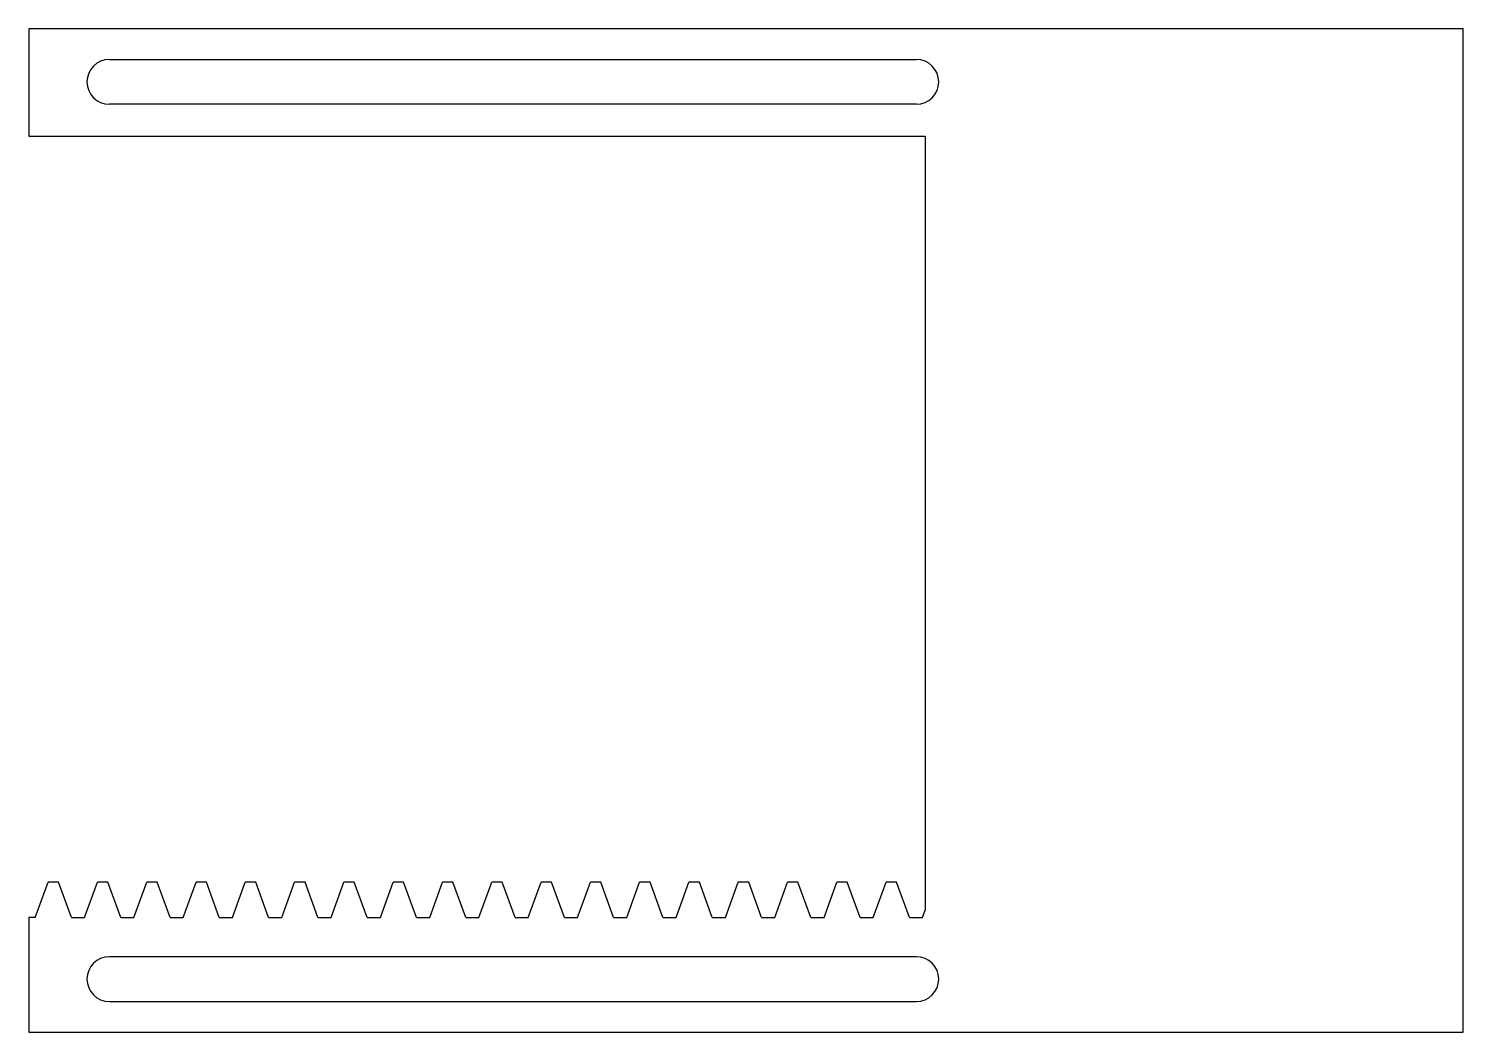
# Paper-space layout '_Front' of a CAD drawing. Header units: millimetres. Extents: x -160 to 0, y 0 to 112.
import ezdxf

# ---------------------------------------------------------------- set-up
doc = ezdxf.new("R2010")
doc.units = ezdxf.units.MM

psp = doc.layouts.new('_Front')

# ---------------------------------------------------------------- linework, layer by layer
at = {"color": 7, "linetype": 'Continuous', "lineweight": 25}
for p, q in [((-160, 112), (-160, 100)), ((0, 112), (-160, 112)), ((0, 0), (0, 112)), ((-151, 108.56), (-61, 108.56)), ((-61, 103.56), (-151, 103.56)), ((-160, 100), (-60, 100)), ((-60, 100), (-60, 13.64)), ((-159.26, 12.81), (-157.83, 16.75)), ((-156.67, 16.75), (-157.83, 16.75)), ((-155.24, 12.81), (-156.67, 16.75)), ((-153.76, 12.81), (-152.33, 16.75)), ((-151.17, 16.75), (-152.33, 16.75)), ((-149.74, 12.81), (-151.17, 16.75)), ((-148.27, 12.81), (-146.83, 16.75)), ((-145.68, 16.75), (-146.83, 16.75)), ((-144.24, 12.81), (-145.68, 16.75)), ((-142.77, 12.81), (-141.34, 16.75)), ((-140.18, 16.75), (-141.34, 16.75)), ((-138.75, 12.81), (-140.18, 16.75)), ((-137.27, 12.81), (-135.84, 16.75)), ((-134.68, 16.75), (-135.84, 16.75)), ((-133.25, 12.81), (-134.68, 16.75)), ((-131.77, 12.81), (-130.34, 16.75)), ((-129.18, 16.75), (-130.34, 16.75)), ((-127.75, 12.81), (-129.18, 16.75)), ((-126.28, 12.81), (-124.84, 16.75)), ((-123.69, 16.75), (-124.84, 16.75)), ((-122.25, 12.81), (-123.69, 16.75)), ((-120.78, 12.81), (-119.35, 16.75)), ((-118.19, 16.75), (-119.35, 16.75)), ((-116.75, 12.81), (-118.19, 16.75)), ((-115.28, 12.81), (-113.85, 16.75)), ((-112.69, 16.75), (-113.85, 16.75)), ((-111.26, 12.81), (-112.69, 16.75)), ((-109.78, 12.81), (-108.35, 16.75)), ((-107.19, 16.75), (-108.35, 16.75)), ((-105.76, 12.81), (-107.19, 16.75)), ((-104.28, 12.81), (-102.85, 16.75)), ((-101.69, 16.75), (-102.85, 16.75)), ((-100.26, 12.81), (-101.69, 16.75)), ((-98.79, 12.81), (-97.35, 16.75)), ((-96.2, 16.75), (-97.35, 16.75)), ((-94.76, 12.81), (-96.2, 16.75)), ((-93.29, 12.81), (-91.86, 16.75)), ((-90.7, 16.75), (-91.86, 16.75)), ((-89.27, 12.81), (-90.7, 16.75)), ((-87.79, 12.81), (-86.36, 16.75)), ((-85.2, 16.75), (-86.36, 16.75)), ((-83.77, 12.81), (-85.2, 16.75)), ((-82.29, 12.81), (-80.86, 16.75)), ((-79.7, 16.75), (-80.86, 16.75)), ((-78.27, 12.81), (-79.7, 16.75)), ((-76.8, 12.81), (-75.36, 16.75)), ((-74.21, 16.75), (-75.36, 16.75)), ((-72.77, 12.81), (-74.21, 16.75)), ((-71.3, 12.81), (-69.87, 16.75)), ((-68.71, 16.75), (-69.87, 16.75)), ((-67.27, 12.81), (-68.71, 16.75)), ((-65.8, 12.81), (-64.37, 16.75)), ((-63.21, 16.75), (-64.37, 16.75)), ((-61.78, 12.81), (-63.21, 16.75)), ((-160, 12.81), (-160, 0)), ((-159.26, 12.81), (-160, 12.81)), ((-155.24, 12.81), (-153.76, 12.81)), ((-149.74, 12.81), (-148.27, 12.81)), ((-144.24, 12.81), (-142.77, 12.81)), ((-138.75, 12.81), (-137.27, 12.81)), ((-133.25, 12.81), (-131.77, 12.81)), ((-127.75, 12.81), (-126.28, 12.81)), ((-122.25, 12.81), (-120.78, 12.81)), ((-116.75, 12.81), (-115.28, 12.81)), ((-111.26, 12.81), (-109.78, 12.81)), ((-105.76, 12.81), (-104.28, 12.81)), ((-100.26, 12.81), (-98.79, 12.81)), ((-94.76, 12.81), (-93.29, 12.81)), ((-89.27, 12.81), (-87.79, 12.81)), ((-83.77, 12.81), (-82.29, 12.81)), ((-78.27, 12.81), (-76.8, 12.81)), ((-72.77, 12.81), (-71.3, 12.81)), ((-67.27, 12.81), (-65.8, 12.81)), ((-61.78, 12.81), (-60.3, 12.81)), ((-60.3, 12.81), (-60, 13.64)), ((-61, 8.44), (-151, 8.44)), ((-151, 3.44), (-61, 3.44)), ((-160, 0), (0, 0))]:
    psp.add_line(p, q, dxfattribs=at)
for centre, start, end in [((-151, 106.06), 90, 270), ((-61, 106.06), 270, 90), ((-151, 5.94), 90, 270), ((-61, 5.94), 270, 90)]:
    psp.add_arc(centre, 2.5, start, end, dxfattribs=at)

doc.saveas('drawing.dxf')
